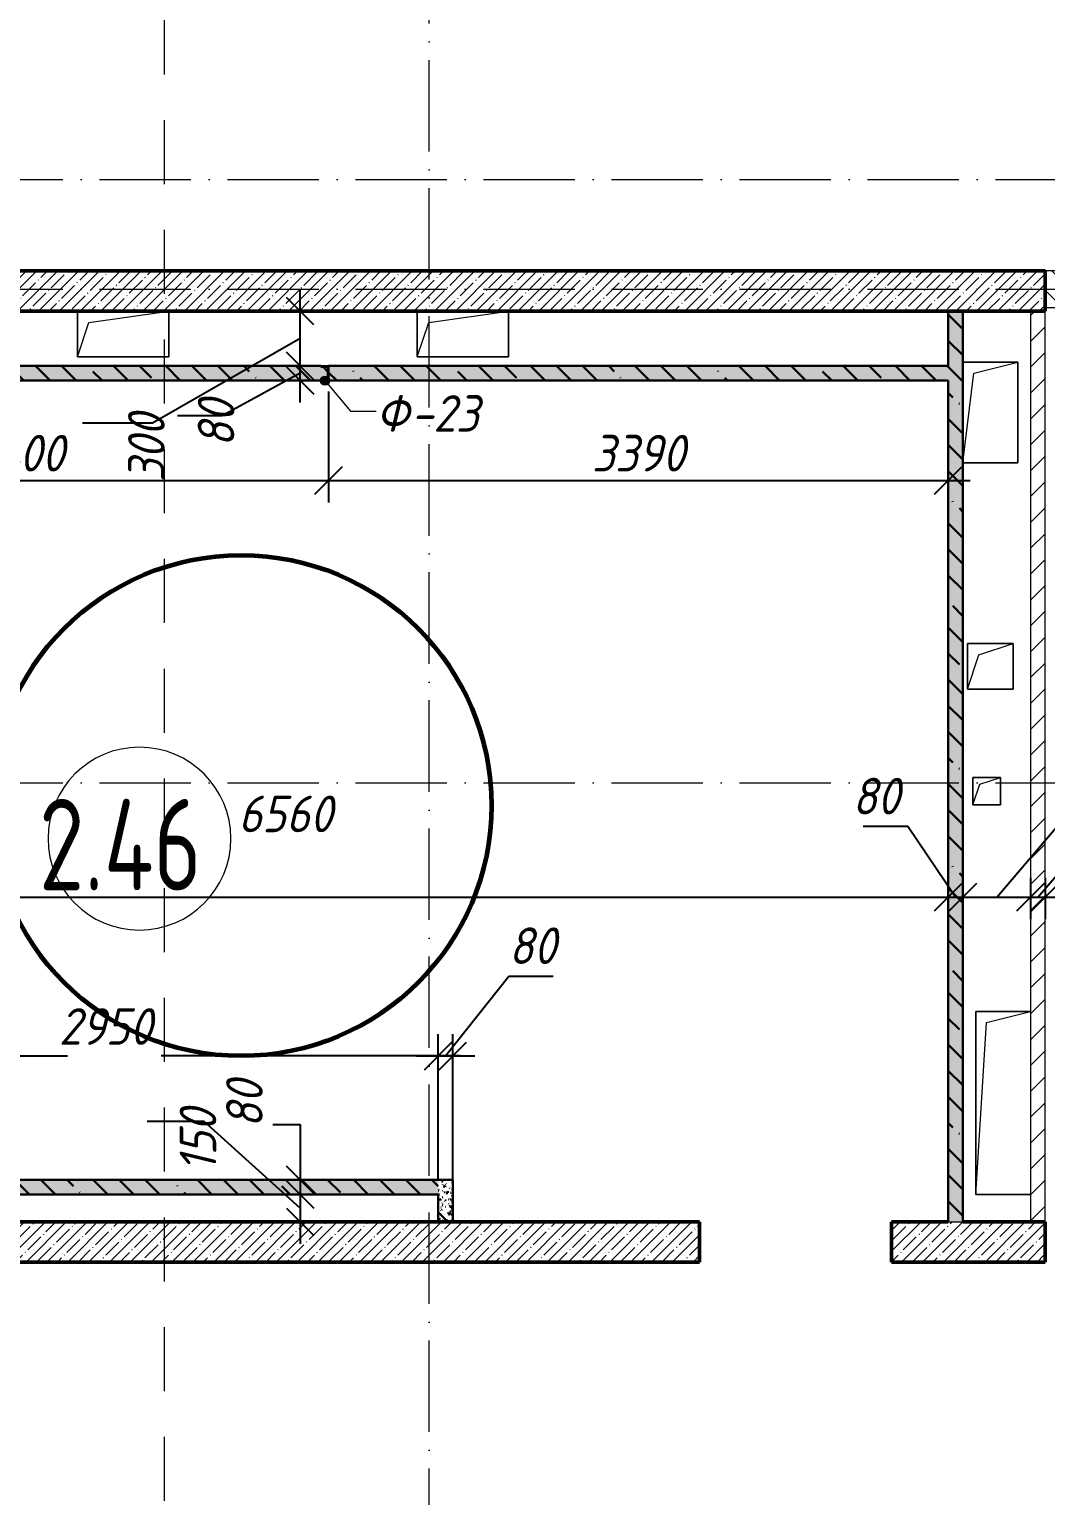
# Model space of a CAD drawing. Header units: millimetres. Extents: x -6064 to 178764, y -5836 to 29924.
# Drawn here: x 113773 to 119333, y 3903 to 11921 of the extents above; entities that cross this region are included whole.
import ezdxf

# ---------------------------------------------------------------- set-up
doc = ezdxf.new("R2010")
doc.units = ezdxf.units.MM
doc.linetypes.add('01 Штриховая _4 мм_', pattern=[600, 350, -250])
doc.linetypes.add('50_200_ШТРИХ_1Т_ш5_п1_п1_', pattern=[700, 500, -100, 0, -100])
for name, color, linetype, lineweight in [('0) ПГП', 1, 'Continuous', 30), ('A-AREA-IDEN', 7, 'Continuous', 9), ('A-DETL-1', 7, 'Continuous', 50), ('A-FLOR', 7, 'Continuous', 9), ('A-GENM', 7, 'Continuous', 9), ('A-GENM-1', 7, 'Continuous', 25), ('A-GENM-IDEN', 7, 'Continuous', 9), ('A-WALL-3', 7, 'Continuous', 50), ('A-WALL-PATT-1', 7, 'Continuous', 5), ('G-ANNO-SYMB-1', 7, '01 Штриховая _4 мм_', 9), ('Оси-1', 7, '50_200_ШТРИХ_1Т_ш5_п1_п1_', 9)]:
    doc.layers.add(name, color=color, linetype=linetype, lineweight=lineweight)
doc.layers.add('A-ANNO-DIMS', color=7, linetype='Continuous')
for name, color, linetype, lineweight, true_color in [('A-WALL-5', 7, 'Continuous', 13, 0x0070df), ('A-WALL-FNSH-2', 7, 'Continuous', 13, 0xce0000), ('A-WALL-FNSH-3', 7, 'Continuous', 13, 0x008000), ('A-WALL-PATT-2', 7, 'Continuous', 5, 0xce0000), ('A-WALL-PATT-3', 7, 'Continuous', 5, 0x008000)]:
    doc.layers.add(name, color=color, linetype=linetype, lineweight=lineweight, true_color=true_color)
doc.styles.add('ISOCPEUR_I_2', font='isocpeui.ttf', dxfattribs={"width": 0.9, "height": 200})
doc.styles.add('СПДС', font='ГОСТ тип А.ttf', dxfattribs={"width": 0.9})
doc.dimstyles.new('ISO-2_0_0_9К_СРЕДНИЙ', dxfattribs={"dimscale": 304.8, "dimtxt": 199.196235, "dimasz": 0.492126, "dimexe": 0.393701, "dimexo": 0, "dimgap": 0, "dimtad": 1, "dimdec": 0, "dimzin": 0, "dimdsep": 46, "dimtxsty": 'ISOCPEUR_I_2', "dimblk1": 'OBLIQUE', "dimblk2": 'OBLIQUE', "dimsah": 1, "dimcen": 0.09, "dimdle": 0.393701, "dimazin": 0, "dimtfac": 1, "dimtdec": 4, "dimtix": 1, "dimtmove": 1, "dimatfit": 3, "dimfxl": 1, "dimtvp": 1, "dimtolj": 1, "dimtzin": 0, "dimarcsym": 2})
doc.dimstyles.new('ISO-2_0_0_9К_СРЕДНИЙ_1', dxfattribs={"dimscale": 304.8, "dimtxt": 199.196235, "dimasz": 0.492126, "dimexe": 0.393701, "dimexo": 0, "dimgap": 0, "dimtad": 1, "dimdec": 0, "dimzin": 0, "dimdsep": 46, "dimtxsty": 'ISOCPEUR_I_2', "dimblk1": 'OBLIQUE', "dimblk2": 'OBLIQUE', "dimsah": 1, "dimcen": 0.09, "dimdle": 0.393701, "dimazin": 0, "dimtfac": 1, "dimtdec": 4, "dimtix": 1, "dimtmove": 2, "dimatfit": 3, "dimfxl": 1, "dimtvp": 1, "dimtolj": 1, "dimtzin": 0, "dimarcsym": 2})
doc.dimstyles.new('ISO-2_0_0_9К_СРЕДНИЙ_ФОН_1', dxfattribs={"dimscale": 304.8, "dimtxt": 199.196235, "dimasz": 0.492126, "dimexe": 0.393701, "dimexo": 0, "dimgap": 0.164042, "dimtad": 1, "dimdec": 0, "dimdsep": 46, "dimtxsty": 'ISOCPEUR_I_2', "dimblk1": 'OBLIQUE', "dimblk2": 'OBLIQUE', "dimsah": 1, "dimcen": 0.09, "dimdle": 0.393701, "dimazin": 0, "dimtfac": 1, "dimtdec": 4, "dimtix": 1, "dimtmove": 0, "dimatfit": 3, "dimfxl": 1, "dimtvp": 1, "dimtfill": 1, "dimtolj": 1, "dimtzin": 0, "dimarcsym": 2})
pattern_1 = [(50, (0, 0), (72.873764, -6.37607), [7.62, -83.82]), (355, (0, 0), (-14.09699, 76.422444), [6.096, -67.056]), (100.451, (6.07, -0.53), (58.776964, 70.04687), [6.476, -71.236]), (46.184, (0, 20.32), (108.43142, -16.817454), [11.43, -125.73]), (96.636, (9.04, 18.92), (94.961, 98.970885), [9.714, -106.854]), (351.184, (0, 20.32), (94.96227, 98.97018), [9.144, -100.584]), (21, (10.16, 15.24), (60.64565, -40.906537), [7.62, -83.82]), (326, (10.16, 15.24), (24.72083, 73.67493), [6.096, -67.056]), (71.451, (15.214, 11.83), (85.36689, 32.768737), [6.476, -71.236]), (37.5, (0, 0), (1.235525, 33.8224325), [3.353, -62.89, 3.353, -64.719, -67.31]), (37.5, (0, 0), (1.235525, 33.8224325), [-134.315, 3.353, -63.957]), (7.5, (0, 0), (26.728146, 40.072549), [3.353, -35.458, 3.353, -61.366, -25.654]), (7.5, (0, 0), (26.728146, 40.072549), [-103.53, 3.353, -22.301]), (327.5, (-22.657, 0), (54.2363175, -2.2921173), [3.353, -22.047, 3.353, -75.895, -105.156]), (327.5, (-22.657, 0), (54.2363175, -2.2921173), [-104.648, 3.353, -101.803]), (317.5, (-32.817, 0), (59.25158, 10.17014), [3.353, -29.667, 3.353, -49.276, -74.676]), (317.5, (-32.817, 0), (59.25158, 10.17014), [-85.649, 3.353, -71.323])]
pattern_2 = [(135, (0, 0), (-142.5612, -142.5612), []), (135, (142.56, 0), (-142.5612, -142.5612), [252.016, -50.403, 3.353, -47.05])]
pattern_3 = [(45, (0, 0), (-57.024626, 57.024626), []), (45, (57.025, 0), (-57.024626, 57.024626), [100.806, -20.161, 3.353, -16.808])]

# ---------------------------------------------------------------- blocks, each defined once
blk = doc.blocks.new('AR_Отверстие прямоугольное _в плите_ - AR_Отверстие прямоугольное _в плите_-24484115-АР1_1_Кладочный план 2 этажа')
at = {"layer": 'A-GENM'}
for p, q in [((-250, 125), (-250, -125)), ((-187.5, 62.5), (250, 125)), ((250, -125), (250, 125)), ((-250, -125), (-187.5, 62.5)), ((-250, -125), (250, -125))]:
    blk.add_line(p, q, dxfattribs=at)
blk = doc.blocks.new('AR_Отверстие прямоугольное _в плите_ - AR_Отверстие прямоугольное _в плите_-V74-АР1_1_Кладочный план 2 этажа')
at = {"layer": 'A-GENM'}
for p, q in [((-250, 125), (-250, -125)), ((-187.5, 62.5), (250, 125)), ((250, -125), (250, 125)), ((-250, -125), (-187.5, 62.5)), ((-250, -125), (250, -125))]:
    blk.add_line(p, q, dxfattribs=at)
blk = doc.blocks.new('AR_Отверстие прямоугольное _в плите_ - AR_Отверстие прямоугольное _в плите_-24526336-АР1_1_Кладочный план 2 этажа')
at = {"layer": 'A-GENM'}
for p, q in [((150, 275), (-150, 275)), ((-90, 215), (150, 275)), ((150, -275), (150, 275)), ((-150, -275), (-90, 215)), ((-150, -275), (150, -275))]:
    blk.add_line(p, q, dxfattribs=at)
blk = doc.blocks.new('AR_Отверстие прямоугольное _в плите_ - AR_Отверстие прямоугольное _в плите_-24524709-АР1_1_Кладочный план 2 этажа')
at = {"layer": 'A-GENM'}
for p, q in [((125, 125), (-125, 125)), ((-125, 125), (-125, -125)), ((-62.5, 62.5), (125, 125)), ((125, -125), (125, 125)), ((-125, -125), (-62.5, 62.5)), ((-125, -125), (125, -125))]:
    blk.add_line(p, q, dxfattribs=at)
blk = doc.blocks.new('AR_Отверстие прямоугольное _в плите_ - AR_Отверстие прямоугольное _в плите_-24486678-АР1_1_Кладочный план 2 этажа')
at = {"layer": 'A-GENM'}
for p, q in [((150, 500), (-150, 500)), ((-150, 500), (-150, -500)), ((-90, 440), (150, 500)), ((-150, -500), (-90, 440)), ((-150, -500), (150, -500))]:
    blk.add_line(p, q, dxfattribs=at)
blk = doc.blocks.new('AR_Отверстие прямоугольное _в плите_ - AR_Отверстие прямоугольное _в плите_-27105732-АР1_1_Кладочный план 2 этажа')
at = {"layer": 'A-GENM'}
for p, q in [((75, 75), (-75, 75)), ((-75, 75), (-75, -75)), ((-75, -75), (-37.5, 37.5)), ((-37.5, 37.5), (75, 75)), ((75, -75), (75, 75)), ((-75, -75), (75, -75))]:
    blk.add_line(p, q, dxfattribs=at)
blk = doc.blocks.new('Фахверк_СКБ_Швеллер - Ф-23_80х3980 h-29129009-АР1_1_Кладочный план 2 этажа')
at = {"layer": 'A-GENM-1'}
for p, q in [((125, 40), (165, 40)), ((125, -40), (125, 40)), ((129.5, 32.6), (129.5, -32.6)), ((165, 32.6), (129.5, 32.6)), ((165, 40), (165, 32.6)), ((165, -40), (125, -40)), ((129.5, -32.6), (165, -32.6)), ((165, -32.6), (165, -40))]:
    blk.add_line(p, q, dxfattribs=at)
blk = doc.blocks.new('_Oblique')
at = {"color": 0, "linetype": 'ByBlock', "lineweight": -2}
blk.add_line((-0.5, -0.5), (0.5, 0.5), dxfattribs=at)
blk = doc.blocks.new('DIMBLOCK35-АР1_1_Кладочный план 2 этажа')
at = {"layer": 'A-ANNO-DIMS', "color": 0, "lineweight": -2, "transparency": 16777216}
for p, q in [((112240, 7281.5), (112240, 7055.4)), ((118800, 7281.5), (118800, 7055.4)), ((112120, 7175.4), (118920, 7175.4))]:
    blk.add_line(p, q, dxfattribs=at)
at = {"layer": 'Defpoints', "color": 0, "transparency": 16777216}
for p in [(112240, 7281.5), (118800, 7281.5), (118800, 7175.4)]:
    blk.add_point(p, dxfattribs=at)
at = {"layer": 'A-ANNO-DIMS', "color": 0, "lineweight": -2, "transparency": 16777216, "xscale": 150, "yscale": 150, "zscale": 150, "rotation": 180}
blk.add_blockref('_Oblique', (112240, 7175.4), dxfattribs=at)
at = {"layer": 'A-ANNO-DIMS', "color": 0, "lineweight": -2, "transparency": 16777216, "xscale": 150, "yscale": 150, "zscale": 150}
blk.add_blockref('_Oblique', (118800, 7175.4), dxfattribs=at)
at = {"layer": 'A-ANNO-DIMS', "color": 0, "transparency": 16777216, "insert": (114915.6, 7730.5), "char_height": 200, "width": 606.782, "attachment_point": 1, "line_spacing_factor": 1.149209, "style": 'ISOCPEUR_I_2'}
blk.add_mtext('\\A1;6560', dxfattribs=at)
blk = doc.blocks.new('DIMBLOCK36-АР1_1_Кладочный план 2 этажа')
at = {"layer": 'A-ANNO-DIMS', "color": 0, "lineweight": -2, "transparency": 16777216}
for p, q in [((118578.8, 7561.1), (118334.9, 7561.1)), ((118840, 7175.4), (118578.8, 7561.1)), ((118800, 7281.5), (118800, 7055.4)), ((118880, 7281.5), (118880, 7055.4)), ((118680, 7175.4), (119000, 7175.4))]:
    blk.add_line(p, q, dxfattribs=at)
at = {"layer": 'Defpoints', "color": 0, "transparency": 16777216}
for p in [(118800, 7281.5), (118880, 7281.5), (118880, 7175.4)]:
    blk.add_point(p, dxfattribs=at)
at = {"layer": 'A-ANNO-DIMS', "color": 0, "lineweight": -2, "transparency": 16777216, "xscale": 150, "yscale": 150, "zscale": 150, "rotation": 180}
blk.add_blockref('_Oblique', (118800, 7175.4), dxfattribs=at)
at = {"layer": 'A-ANNO-DIMS', "color": 0, "lineweight": -2, "transparency": 16777216, "xscale": 150, "yscale": 150, "zscale": 150}
blk.add_blockref('_Oblique', (118880, 7175.4), dxfattribs=at)
at = {"layer": 'A-ANNO-DIMS', "color": 0, "transparency": 16777216, "insert": (118275.4, 7827.8), "char_height": 200, "width": 303.391, "attachment_point": 1, "line_spacing_factor": 1.149209, "style": 'ISOCPEUR_I_2'}
blk.add_mtext('\\A1;80', dxfattribs=at)
blk = doc.blocks.new('DIMBLOCK37-АР1_1_Кладочный план 2 этажа')
at = {"layer": 'A-ANNO-DIMS', "color": 0, "lineweight": -2, "transparency": 16777216}
for p, q in [((119065, 7175.4), (119740.5, 7968)), ((119740.5, 7968), (120122.9, 7968)), ((118880, 7281.5), (118880, 7055.4)), ((119250, 7281.5), (119250, 7055.4)), ((118760, 7175.4), (119370, 7175.4))]:
    blk.add_line(p, q, dxfattribs=at)
at = {"layer": 'Defpoints', "color": 0, "transparency": 16777216}
for p in [(118880, 7281.5), (119250, 7281.5), (119250, 7175.4)]:
    blk.add_point(p, dxfattribs=at)
at = {"layer": 'A-ANNO-DIMS', "color": 0, "lineweight": -2, "transparency": 16777216, "xscale": 150, "yscale": 150, "zscale": 150, "rotation": 180}
blk.add_blockref('_Oblique', (118880, 7175.4), dxfattribs=at)
at = {"layer": 'A-ANNO-DIMS', "color": 0, "lineweight": -2, "transparency": 16777216, "xscale": 150, "yscale": 150, "zscale": 150}
blk.add_blockref('_Oblique', (119250, 7175.4), dxfattribs=at)
at = {"layer": 'A-ANNO-DIMS', "color": 0, "transparency": 16777216, "insert": (119740.5, 8234.7), "char_height": 200, "width": 455.087, "attachment_point": 1, "line_spacing_factor": 1.149209, "style": 'ISOCPEUR_I_2'}
blk.add_mtext('\\A1;370', dxfattribs=at)
blk = doc.blocks.new('DIMBLOCK38-АР1_1_Кладочный план 2 этажа')
at = {"layer": 'A-ANNO-DIMS', "color": 0, "lineweight": -2, "transparency": 16777216}
for p, q in [((119290, 7175.4), (119651.1, 7597.1)), ((119651.1, 7597.1), (119894.9, 7597.1)), ((119250, 7281.5), (119250, 7055.4)), ((119330, 7281.5), (119330, 7055.4)), ((119130, 7175.4), (119450, 7175.4))]:
    blk.add_line(p, q, dxfattribs=at)
at = {"layer": 'Defpoints', "color": 0, "transparency": 16777216}
for p in [(119250, 7281.5), (119330, 7281.5), (119330, 7175.4)]:
    blk.add_point(p, dxfattribs=at)
at = {"layer": 'A-ANNO-DIMS', "color": 0, "lineweight": -2, "transparency": 16777216, "xscale": 150, "yscale": 150, "zscale": 150, "rotation": 180}
blk.add_blockref('_Oblique', (119250, 7175.4), dxfattribs=at)
at = {"layer": 'A-ANNO-DIMS', "color": 0, "lineweight": -2, "transparency": 16777216, "xscale": 150, "yscale": 150, "zscale": 150}
blk.add_blockref('_Oblique', (119330, 7175.4), dxfattribs=at)
at = {"layer": 'A-ANNO-DIMS', "color": 0, "transparency": 16777216, "insert": (119651.1, 7863.8), "char_height": 200, "width": 303.391, "attachment_point": 1, "line_spacing_factor": 1.149209, "style": 'ISOCPEUR_I_2'}
blk.add_mtext('\\A1;80', dxfattribs=at)
blk = doc.blocks.new('DIMBLOCK41-АР1_1_Кладочный план 2 этажа')
at = {"layer": 'A-ANNO-DIMS', "color": 0, "lineweight": -2, "transparency": 16777216}
for p, q in [((113060, 5830), (113060, 6426.8)), ((116010, 5633), (116010, 6426.8)), ((112940, 6306.8), (113981.4, 6306.8)), ((116130, 6306.8), (114494.3, 6306.8))]:
    blk.add_line(p, q, dxfattribs=at)
at = {"layer": 'Defpoints', "color": 0, "transparency": 16777216}
for p in [(116010, 6306.8), (113060, 5830), (116010, 5633)]:
    blk.add_point(p, dxfattribs=at)
at = {"layer": 'A-ANNO-DIMS', "color": 0, "lineweight": -2, "transparency": 16777216, "xscale": 150, "yscale": 150, "zscale": 150, "rotation": 180}
blk.add_blockref('_Oblique', (113060, 6306.8), dxfattribs=at)
at = {"layer": 'A-ANNO-DIMS', "color": 0, "lineweight": -2, "transparency": 16777216, "xscale": 150, "yscale": 150, "zscale": 150}
blk.add_blockref('_Oblique', (116010, 6306.8), dxfattribs=at)
at = {"layer": 'A-ANNO-DIMS', "color": 0, "transparency": 16777216, "insert": (113934.5, 6568.1), "char_height": 200, "width": 606.782, "attachment_point": 1, "line_spacing_factor": 1.149209, "style": 'ISOCPEUR_I_2'}
blk.add_mtext('\\A1;2950', dxfattribs=at)
blk = doc.blocks.new('DIMBLOCK42-АР1_1_Кладочный план 2 этажа')
at = {"layer": 'A-ANNO-DIMS', "color": 0, "lineweight": -2, "transparency": 16777216}
for p, q in [((116050, 6306.8), (116395.5, 6743.1)), ((116395.5, 6743.1), (116639.4, 6743.1)), ((116010, 5633), (116010, 6426.8)), ((116090, 5630), (116090, 6426.8)), ((115890, 6306.8), (116210, 6306.8))]:
    blk.add_line(p, q, dxfattribs=at)
at = {"layer": 'Defpoints', "color": 0, "transparency": 16777216}
for p in [(116090, 6306.8), (116010, 5633), (116090, 5630)]:
    blk.add_point(p, dxfattribs=at)
at = {"layer": 'A-ANNO-DIMS', "color": 0, "lineweight": -2, "transparency": 16777216, "xscale": 150, "yscale": 150, "zscale": 150, "rotation": 180}
blk.add_blockref('_Oblique', (116010, 6306.8), dxfattribs=at)
at = {"layer": 'A-ANNO-DIMS', "color": 0, "lineweight": -2, "transparency": 16777216, "xscale": 150, "yscale": 150, "zscale": 150}
blk.add_blockref('_Oblique', (116090, 6306.8), dxfattribs=at)
at = {"layer": 'A-ANNO-DIMS', "color": 0, "transparency": 16777216, "insert": (116395.5, 7009.7), "char_height": 200, "width": 303.391, "attachment_point": 1, "line_spacing_factor": 1.149209, "style": 'ISOCPEUR_I_2'}
blk.add_mtext('\\A1;80', dxfattribs=at)
blk = doc.blocks.new('DIMBLOCK43-АР1_1_Кладочный план 2 этажа')
at = {"layer": 'A-ANNO-DIMS', "color": 0, "lineweight": -2, "transparency": 16777216}
for p, q in [((115254.7, 9880), (115254.7, 10200)), ((115254.7, 10040), (114827.8, 9806.9)), ((115148.7, 10080), (115374.7, 10080)), ((115148.7, 10000), (115374.7, 10000)), ((114827.8, 9806.9), (114584, 9806.9))]:
    blk.add_line(p, q, dxfattribs=at)
at = {"layer": 'Defpoints', "color": 0, "transparency": 16777216}
for p in [(115148.7, 10080), (115254.7, 10080), (115148.7, 10000)]:
    blk.add_point(p, dxfattribs=at)
at = {"layer": 'A-ANNO-DIMS', "color": 0, "lineweight": -2, "transparency": 16777216, "xscale": 150, "yscale": 150, "zscale": 150}
for p, rotation in [((115254.7, 10080), 90), ((115254.7, 10000), 270)]:
    blk.add_blockref('_Oblique', p, dxfattribs=dict(at, rotation=rotation))
at = {"layer": 'A-ANNO-DIMS', "color": 0, "transparency": 16777216, "insert": (114694.5, 9636.8), "char_height": 200, "width": 303.391, "attachment_point": 1, "rotation": 90, "line_spacing_factor": 1.149209, "style": 'ISOCPEUR_I_2'}
blk.add_mtext('\\A1;80', dxfattribs=at)
blk = doc.blocks.new('DIMBLOCK44-АР1_1_Кладочный план 2 этажа')
at = {"layer": 'A-ANNO-DIMS', "color": 0, "lineweight": -2, "transparency": 16777216}
for p, q in [((115254.7, 9960), (115254.7, 10500)), ((115148.7, 10380), (115374.7, 10380)), ((115254.7, 10230), (114446.3, 9766.7)), ((115148.7, 10080), (115374.7, 10080)), ((114446.3, 9766.7), (114063.9, 9766.7))]:
    blk.add_line(p, q, dxfattribs=at)
at = {"layer": 'Defpoints', "color": 0, "transparency": 16777216}
for p in [(115148.7, 10380), (115254.7, 10380), (115148.7, 10080)]:
    blk.add_point(p, dxfattribs=at)
at = {"layer": 'A-ANNO-DIMS', "color": 0, "lineweight": -2, "transparency": 16777216, "xscale": 150, "yscale": 150, "zscale": 150}
for p, rotation in [((115254.7, 10380), 90), ((115254.7, 10080), 270)]:
    blk.add_blockref('_Oblique', p, dxfattribs=dict(at, rotation=rotation))
at = {"layer": 'A-ANNO-DIMS', "color": 0, "transparency": 16777216, "insert": (114313, 9444.9), "char_height": 200, "width": 455.087, "attachment_point": 1, "rotation": 90, "line_spacing_factor": 1.149209, "style": 'ISOCPEUR_I_2'}
blk.add_mtext('\\A1;300', dxfattribs=at)
blk = doc.blocks.new('DIMBLOCK47-АР1_1_Кладочный план 2 этажа')
at = {"layer": 'A-ANNO-DIMS', "color": 0, "lineweight": -2, "transparency": 16777216}
for p, q in [((115104.7, 5932), (115254.7, 5932)), ((115254.7, 5932), (115254.7, 5630)), ((115254.7, 5750), (115254.7, 5430)), ((115360.8, 5630), (115134.7, 5630)), ((115360.8, 5550), (115134.7, 5550))]:
    blk.add_line(p, q, dxfattribs=at)
at = {"layer": 'Defpoints', "color": 0, "transparency": 16777216}
for p in [(115360.8, 5630), (115254.7, 5550), (115360.8, 5550)]:
    blk.add_point(p, dxfattribs=at)
at = {"layer": 'A-ANNO-DIMS', "color": 0, "lineweight": -2, "transparency": 16777216, "xscale": 150, "yscale": 150, "zscale": 150}
for p, rotation in [((115254.7, 5630), 90), ((115254.7, 5550), 270)]:
    blk.add_blockref('_Oblique', p, dxfattribs=dict(at, rotation=rotation))
at = {"layer": 'A-ANNO-DIMS', "color": 0, "transparency": 16777216, "insert": (114849.5, 5913.7), "char_height": 200, "width": 303.391, "attachment_point": 1, "rotation": 90, "line_spacing_factor": 1.149209, "style": 'ISOCPEUR_I_2'}
blk.add_mtext('\\A1;80', dxfattribs=at)
blk = doc.blocks.new('DIMBLOCK48-АР1_1_Кладочный план 2 этажа')
at = {"layer": 'A-ANNO-DIMS', "color": 0, "lineweight": -2, "transparency": 16777216}
for p, q in [((114728.6, 5949), (114416.9, 5949)), ((115254.7, 5475), (114728.6, 5949)), ((115254.7, 5670), (115254.7, 5280)), ((115360.8, 5550), (115134.7, 5550)), ((115360.8, 5400), (115134.7, 5400))]:
    blk.add_line(p, q, dxfattribs=at)
at = {"layer": 'Defpoints', "color": 0, "transparency": 16777216}
for p in [(115360.8, 5550), (115254.7, 5400), (115360.8, 5400)]:
    blk.add_point(p, dxfattribs=at)
at = {"layer": 'A-ANNO-DIMS', "color": 0, "lineweight": -2, "transparency": 16777216, "xscale": 150, "yscale": 150, "zscale": 150}
for p, rotation in [((115254.7, 5550), 90), ((115254.7, 5400), 270)]:
    blk.add_blockref('_Oblique', p, dxfattribs=dict(at, rotation=rotation))
at = {"layer": 'A-ANNO-DIMS', "color": 0, "transparency": 16777216, "insert": (114595.3, 5673.2), "char_height": 200, "width": 409.118, "attachment_point": 1, "rotation": 90, "line_spacing_factor": 1.149209, "style": 'ISOCPEUR_I_2'}
blk.add_mtext('\\A1;150', dxfattribs=at)
blk = doc.blocks.new('DIMBLOCK511-АР1_1_Кладочный план 2 этажа')
at = {"layer": 'A-ANNO-DIMS', "color": 0, "lineweight": -2, "transparency": 16777216}
for p, q in [((115410, 9940), (115410, 9333.2)), ((112010, 9559.3), (112010, 9333.2)), ((111890, 9453.2), (115530, 9453.2))]:
    blk.add_line(p, q, dxfattribs=at)
at = {"layer": 'Defpoints', "color": 0, "transparency": 16777216}
for p in [(115410, 9940), (112010, 9559.3), (115410, 9453.2)]:
    blk.add_point(p, dxfattribs=at)
at = {"layer": 'A-ANNO-DIMS', "color": 0, "lineweight": -2, "transparency": 16777216, "xscale": 150, "yscale": 150, "zscale": 150, "rotation": 180}
blk.add_blockref('_Oblique', (112010, 9453.2), dxfattribs=at)
at = {"layer": 'A-ANNO-DIMS', "color": 0, "lineweight": -2, "transparency": 16777216, "xscale": 150, "yscale": 150, "zscale": 150}
blk.add_blockref('_Oblique', (115410, 9453.2), dxfattribs=at)
at = {"layer": 'A-ANNO-DIMS', "color": 0, "transparency": 16777216, "insert": (113710, 9603.2), "char_height": 200, "width": 625.17, "attachment_point": 5, "style": 'ISOCPEUR_I_2', "bg_fill": 3, "box_fill_scale": 1.1, "bg_fill_color": 256, "bg_fill_true_color": 13158600, "bg_fill_transparency": 0}
blk.add_mtext('\\A1;3400', dxfattribs=at)
blk = doc.blocks.new('DIMBLOCK512-АР1_1_Кладочный план 2 этажа')
at = {"layer": 'A-ANNO-DIMS', "color": 0, "lineweight": -2, "transparency": 16777216}
for p, q in [((115410, 9940), (115410, 9333.2)), ((118800, 9559.3), (118800, 9333.2)), ((115290, 9453.2), (118920, 9453.2))]:
    blk.add_line(p, q, dxfattribs=at)
at = {"layer": 'Defpoints', "color": 0, "transparency": 16777216}
for p in [(115410, 9940), (118800, 9559.3), (118800, 9453.2)]:
    blk.add_point(p, dxfattribs=at)
at = {"layer": 'A-ANNO-DIMS', "color": 0, "lineweight": -2, "transparency": 16777216, "xscale": 150, "yscale": 150, "zscale": 150, "rotation": 180}
blk.add_blockref('_Oblique', (115410, 9453.2), dxfattribs=at)
at = {"layer": 'A-ANNO-DIMS', "color": 0, "lineweight": -2, "transparency": 16777216, "xscale": 150, "yscale": 150, "zscale": 150}
blk.add_blockref('_Oblique', (118800, 9453.2), dxfattribs=at)
at = {"layer": 'A-ANNO-DIMS', "color": 0, "transparency": 16777216, "insert": (117105, 9603.2), "char_height": 200, "width": 606.782, "attachment_point": 5, "style": 'ISOCPEUR_I_2', "bg_fill": 3, "box_fill_scale": 1.1, "bg_fill_color": 256, "bg_fill_true_color": 13158600, "bg_fill_transparency": 0}
blk.add_mtext('\\A1;3390', dxfattribs=at)
blk = doc.blocks.new('Марка_Помещения - Номер-25198446-Объем проектирования 2 этажа')
at = {"layer": 'A-AREA-IDEN'}
for start, end in [(360, 180), (180, 360)]:
    blk.add_arc((0, 0), 2.5, start, end, dxfattribs=at)

msp = doc.modelspace()

# ---------------------------------------------------------------- hatches: boundary and pattern name
at = {"layer": '0) ПГП'}
h = msp.add_hatch(dxfattribs=at)
h.set_pattern_fill('FP_25', color=256, style=0, pattern_type=2)
h.set_pattern_definition(pattern_1)
h.paths.add_polyline_path([(118880, 5400), (118880, 10380), (118800, 10380), (118800, 5400)], flags=0)
h = msp.add_hatch(dxfattribs=at)
h.set_pattern_fill('FP_26', color=256, style=0, pattern_type=2)
h.set_pattern_definition(pattern_2)
h.paths.add_polyline_path([(118880, 5400), (118880, 10380), (118800, 10380), (118800, 5400)], flags=0)
h = msp.add_hatch(dxfattribs=at)
h.set_pattern_fill('FP_25', color=256, style=0, pattern_type=2)
h.set_pattern_definition(pattern_1)
h.paths.add_polyline_path([(118800, 10000), (118800, 10080), (115410, 10080), (115410, 10000), (117884.8, 10000)], flags=0)
h.paths.add_polyline_path([(115370, 10000), (115370, 10007.4), (115405.5, 10007.4), (115405.5, 10072.6), (115370, 10072.6), (115370, 10080), (112010, 10080), (112010, 10000), (114820.3, 10000)], flags=0)
h = msp.add_hatch(dxfattribs=at)
h.set_pattern_fill('FP_26', color=256, style=0, pattern_type=2)
h.set_pattern_definition(pattern_2)
h.paths.add_polyline_path([(118800, 10000), (118800, 10080), (115410, 10080), (115410, 10000), (117884.8, 10000)], flags=0)
h.paths.add_polyline_path([(115370, 10000), (115370, 10007.4), (115405.5, 10007.4), (115405.5, 10072.6), (115370, 10072.6), (115370, 10080), (112010, 10080), (112010, 10000), (114820.3, 10000)], flags=0)
h = msp.add_hatch(dxfattribs=at)
h.set_pattern_fill('FP_25', color=256, style=0, pattern_type=2)
h.set_pattern_definition(pattern_1)
h.paths.add_polyline_path([(113060, 5550), (116010, 5550), (116010, 5630), (113060, 5630)], flags=0)
h = msp.add_hatch(dxfattribs=at)
h.set_pattern_fill('FP_26', color=256, style=0, pattern_type=2)
h.set_pattern_definition(pattern_2)
h.paths.add_polyline_path([(113060, 5550), (116010, 5550), (116010, 5630), (113060, 5630)], flags=0)
h = msp.add_hatch(dxfattribs=at)
h.set_pattern_fill('FP_25', color=256, style=0, pattern_type=2)
h.set_pattern_definition(pattern_1)
h.paths.add_polyline_path([(116090, 5400), (116090, 5630), (116010, 5630), (116010, 5400)], flags=0)
h = msp.add_hatch(dxfattribs=at)
h.set_pattern_fill('FP_26', color=256, style=0, pattern_type=2)
h.set_pattern_definition(pattern_2)
h.paths.add_polyline_path([(116090, 5400), (116090, 5630), (116010, 5630), (116010, 5400)], flags=0)
at = {"layer": 'A-WALL-PATT-1'}
h = msp.add_hatch(dxfattribs=at)
h.set_pattern_fill('FP_7', color=256, style=0, pattern_type=2)
h.set_pattern_definition(pattern_3)
h.paths.add_polyline_path([(119330, 10380), (119330, 10600), (111930, 10600), (111930, 10380), (117884.8, 10380)], flags=0)
h = msp.add_hatch(dxfattribs=at)
h.set_pattern_fill('FP_7', color=256, style=0, pattern_type=2)
h.set_pattern_definition(pattern_3)
h.paths.add_polyline_path([(111930, 5180), (117440, 5180), (117440, 5400), (111930, 5400)], flags=0)
h.paths.add_polyline_path([(119330, 5180), (119330, 5400), (118490, 5400), (118490, 5180)], flags=0)
at = {"layer": 'A-WALL-PATT-2'}
h = msp.add_hatch(dxfattribs=at)
h.set_pattern_fill('FP_22', color=256, style=0, pattern_type=2)
h.set_pattern_definition([(135, (0, 0), (-70.71068, -70.71068), [])])
h.paths.add_polyline_path([(119330, 10400), (121210, 10400), (121210, 10600), (119330, 10600)], flags=0)
at = {"layer": 'A-WALL-PATT-3'}
h = msp.add_hatch(dxfattribs=at)
h.set_pattern_fill('FP_24', color=256, style=0, pattern_type=2)
h.set_pattern_definition([(45, (0, 0), (-70.71068, 70.71068), [])])
h.paths.add_polyline_path([(119250, 5400), (119330, 5400), (119330, 10380), (119250, 10380), (119250, 8674.8)], flags=0)

# ---------------------------------------------------------------- linework, layer by layer
at = {"color": 6, "lineweight": 60}
msp.add_circle((114931.4, 7676.2), 1369.4, dxfattribs=at)
at = {"layer": '0) ПГП'}
for p, q in [((118800, 10380), (118800, 10080)), ((118880, 5400), (118880, 10380)), ((115370, 10080), (112010, 10080)), ((118800, 10080), (115410, 10080)), ((112010, 10000), (115370, 10000)), ((115410, 10000), (118800, 10000)), ((118800, 10000), (118800, 5400)), ((116090, 5630), (113060, 5630)), ((116090, 5400), (116090, 5630)), ((113060, 5550), (116010, 5550)), ((116010, 5550), (116010, 5400))]:
    msp.add_line(p, q, dxfattribs=at)
at = {"layer": 'A-DETL-1'}
for p, q in [((119330, 10380), (119330, 10600)), ((111930, 10380), (119330, 10380))]:
    msp.add_line(p, q, dxfattribs=at)
at = {"layer": 'A-FLOR'}
for p, q in [((114036, 10130), (114036, 10380)), ((114536, 10380), (114536, 10130)), ((115895, 10130), (115895, 10380)), ((116395, 10380), (116395, 10130)), ((114536, 10130), (114036, 10130)), ((116395, 10130), (115895, 10130)), ((118880, 10100), (119180, 10100)), ((119180, 10100), (119180, 9550)), ((119180, 9550), (118880, 9550)), ((118905, 8562.5), (119155, 8562.5)), ((118905, 8312.5), (118905, 8562.5)), ((119155, 8562.5), (119155, 8312.5)), ((119155, 8312.5), (118905, 8312.5)), ((118935, 7830), (119085, 7830)), ((118935, 7680), (118935, 7830)), ((119085, 7830), (119085, 7680)), ((119085, 7680), (118935, 7680)), ((118950, 6550), (119250, 6550)), ((118950, 5550), (118950, 6550)), ((119250, 5550), (118950, 5550))]:
    msp.add_line(p, q, dxfattribs=at)
at = {"layer": 'A-WALL-3'}
for p, q in [((119330, 10600), (111930, 10600)), ((117440, 5400), (111930, 5400)), ((117440, 5180), (117440, 5400)), ((118800, 5400), (118490, 5400)), ((118490, 5400), (118490, 5180)), ((119330, 5400), (118880, 5400)), ((119330, 5180), (119330, 5400)), ((111930, 5180), (117440, 5180)), ((118490, 5180), (119330, 5180))]:
    msp.add_line(p, q, dxfattribs=at)
at = {"layer": 'A-WALL-5'}
msp.add_line((118800, 5400), (118880, 5400), dxfattribs=at)
at = {"layer": 'A-WALL-FNSH-2'}
for p, q in [((121210, 10600), (119330, 10600)), ((119330, 10400), (121210, 10400))]:
    msp.add_line(p, q, dxfattribs=at)
at = {"layer": 'A-WALL-FNSH-3'}
for p, q in [((119250, 10380), (119250, 5400)), ((119330, 5400), (119330, 10380))]:
    msp.add_line(p, q, dxfattribs=at)
at = {"layer": 'G-ANNO-SYMB-1'}
msp.add_line((114510, 19224.5), (114510, -4659), dxfattribs=at)
at = {"layer": 'Оси-1'}
for p, q in [((115960, -4150), (115960, 28636.9)), ((-4160, 11100), (125951.6, 11100)), ((-4160, 10500), (125951.6, 10500)), ((-4160, 7800), (125951.6, 7800))]:
    msp.add_line(p, q, dxfattribs=at)

# ---------------------------------------------------------------- block references
at = {"layer": 'A-AREA-IDEN', "xscale": 199.9999999999999, "yscale": 199.9999999999999, "zscale": 199.9999999999999}
msp.add_blockref('Марка_Помещения - Номер-25198446-Объем проектирования 2 этажа', (114375.3, 7495.3), dxfattribs=at)
at = {"layer": 'A-GENM'}
for name, p in [('AR_Отверстие прямоугольное _в плите_ - AR_Отверстие прямоугольное _в плите_-24484115-АР1_1_Кладочный план 2 этажа', (114286, 10255)), ('AR_Отверстие прямоугольное _в плите_ - AR_Отверстие прямоугольное _в плите_-V74-АР1_1_Кладочный план 2 этажа', (116145, 10255)), ('AR_Отверстие прямоугольное _в плите_ - AR_Отверстие прямоугольное _в плите_-24526336-АР1_1_Кладочный план 2 этажа', (119030, 9825)), ('AR_Отверстие прямоугольное _в плите_ - AR_Отверстие прямоугольное _в плите_-24524709-АР1_1_Кладочный план 2 этажа', (119030, 8437.5)), ('AR_Отверстие прямоугольное _в плите_ - AR_Отверстие прямоугольное _в плите_-27105732-АР1_1_Кладочный план 2 этажа', (119010, 7755)), ('AR_Отверстие прямоугольное _в плите_ - AR_Отверстие прямоугольное _в плите_-24486678-АР1_1_Кладочный план 2 этажа', (119100, 6050))]:
    msp.add_blockref(name, p, dxfattribs=at)
at = {"layer": 'A-GENM-1', "rotation": 180}
msp.add_blockref('Фахверк_СКБ_Швеллер - Ф-23_80х3980 h-29129009-АР1_1_Кладочный план 2 этажа', (115535, 10040), dxfattribs=at)

# ---------------------------------------------------------------- texts
at = {"layer": 'A-AREA-IDEN', "insert": (113825.8, 7712.4), "char_height": 500, "width": 1370.886, "attachment_point": 1, "style": 'СПДС'}
msp.add_mtext('2.46', dxfattribs=at)

# ---------------------------------------------------------------- dimensions: what is measured, and where the dimension line sits
at = {"layer": 'A-ANNO-DIMS'}
for base, p1, p2, override, picture, middle in [((115254.7, 10380), (115148.7, 10080), (115148.7, 10380), {"dimpost": '<>', "dimfxl": 300}, 'DIMBLOCK44-АР1_1_Кладочный план 2 этажа', (114446.3, 9766.7)), ((115254.7, 10080), (115148.7, 10000), (115148.7, 10080), {"dimpost": '<>', "dimfxl": 80}, 'DIMBLOCK43-АР1_1_Кладочный план 2 этажа', (114827.8, 9806.9)), ((115254.7, 5550), (115360.8, 5630), (115360.8, 5550), {"dimpost": '<>', "dimfxl": 80}, 'DIMBLOCK47-АР1_1_Кладочный план 2 этажа', (115126.8, 5932)), ((115254.7, 5400), (115360.8, 5550), (115360.8, 5400), {"dimpost": '<>', "dimfxl": 149.999958}, 'DIMBLOCK48-АР1_1_Кладочный план 2 этажа', (114728.6, 5949))]:
    dim = msp.add_linear_dim(base=base, p1=p1, p2=p2, angle=90, dimstyle='ISO-2_0_0_9К_СРЕДНИЙ', override=override, dxfattribs=at)
    dim.commit()
    dim.dimension.update_dxf_attribs({"geometry": picture, "text_midpoint": middle, "dimtype": 160, "text_rotation": 90})
for base, p1, p2, dimstyle, override, picture, middle in [((119250, 7175.4), (118880, 7281.5), (119250, 7281.5), 'ISO-2_0_0_9К_СРЕДНИЙ', {"dimpost": '<>', "dimfxl": 370}, 'DIMBLOCK37-АР1_1_Кладочный план 2 этажа', (119740.5, 7968)), ((119330, 7175.4), (119250, 7281.5), (119330, 7281.5), 'ISO-2_0_0_9К_СРЕДНИЙ', {"dimpost": '<>', "dimfxl": 80}, 'DIMBLOCK38-АР1_1_Кладочный план 2 этажа', (119651.1, 7597.1)), ((118880, 7175.4), (118800, 7281.5), (118880, 7281.5), 'ISO-2_0_0_9К_СРЕДНИЙ', {"dimpost": '<>', "dimfxl": 80}, 'DIMBLOCK36-АР1_1_Кладочный план 2 этажа', (118578.8, 7561.1)), ((118800, 7175.4), (112240, 7281.5), (118800, 7281.5), 'ISO-2_0_0_9К_СРЕДНИЙ_1', {"dimpost": '<>', "dimfxl": 6560}, 'DIMBLOCK35-АР1_1_Кладочный план 2 этажа', (115219, 7597.1)), ((116090, 6306.8), (116010, 5633), (116090, 5630), 'ISO-2_0_0_9К_СРЕДНИЙ', {"dimpost": '<>', "dimfxl": 80.058043}, 'DIMBLOCK42-АР1_1_Кладочный план 2 этажа', (116395.5, 6743.1)), ((116010, 6306.8), (113060, 5830), (116010, 5633), 'ISO-2_0_0_9К_СРЕДНИЙ_1', {"dimpost": '<>', "dimfxl": 2956.567284}, 'DIMBLOCK41-АР1_1_Кладочный план 2 этажа', (114237.9, 6434.7))]:
    dim = msp.add_linear_dim(base=base, p1=p1, p2=p2, dimstyle=dimstyle, override=override, dxfattribs=at)
    dim.commit()
    dim.dimension.update_dxf_attribs({"geometry": picture, "text_midpoint": middle, "dimtype": 160})

# ---------------------------------------------------------------- next in the draw order: dimensions: what is measured, and where the dimension line sits
dim = msp.add_linear_dim(base=(115410, 9453.2), p1=(112010, 9559.3), p2=(115410, 9940), dimstyle='ISO-2_0_0_9К_СРЕДНИЙ_ФОН_1', override={"dimpost": '<>', "dimfxl": 3421.251402}, dxfattribs=at)
dim.commit()
dim.dimension.update_dxf_attribs({"geometry": 'DIMBLOCK511-АР1_1_Кладочный план 2 этажа', "text_midpoint": (113710, 9603.2)})

# ---------------------------------------------------------------- next in the draw order: dimensions: what is measured, and where the dimension line sits
dim = msp.add_linear_dim(base=(118800, 9453.2), p1=(115410, 9940), p2=(118800, 9559.3), dimstyle='ISO-2_0_0_9К_СРЕДНИЙ_ФОН_1', override={"dimpost": '<>', "dimfxl": 3411.313699}, dxfattribs=at)
dim.commit()
dim.dimension.update_dxf_attribs({"geometry": 'DIMBLOCK512-АР1_1_Кладочный план 2 этажа', "text_midpoint": (117105, 9603.2)})

# ---------------------------------------------------------------- next in the draw order: hatches: boundary and pattern name
at = {"layer": 'A-GENM-IDEN'}
h = msp.add_hatch(color=256, dxfattribs=at)
edge = h.paths.add_edge_path(flags=0)
edge.add_arc((115390, 10000), 25, 0, 360)

# ---------------------------------------------------------------- next in the draw order: linework, layer by layer
for p, q in [((115390, 10000), (115530, 9832.7)), ((115530, 9832.7), (115669.9, 9832.7))]:
    msp.add_line(p, q, dxfattribs=at)
msp.add_circle((115390, 10000), 25, dxfattribs=at)

# ---------------------------------------------------------------- next in the draw order: texts
at = {"layer": 'A-GENM-IDEN', "char_height": 200, "attachment_point": 1, "style": 'ISOCPEUR_I_2'}
for s, insert, width in [('\\fISOCPEUR|b0|i1|c204|p34|;\\W.9;Ф', (115669.9, 9920.4), 230.886), ('-23', (115860.4, 9920.4), 476.202)]:
    msp.add_mtext(s, dxfattribs=dict(at, insert=insert, width=width))

doc.saveas('drawing.dxf')
